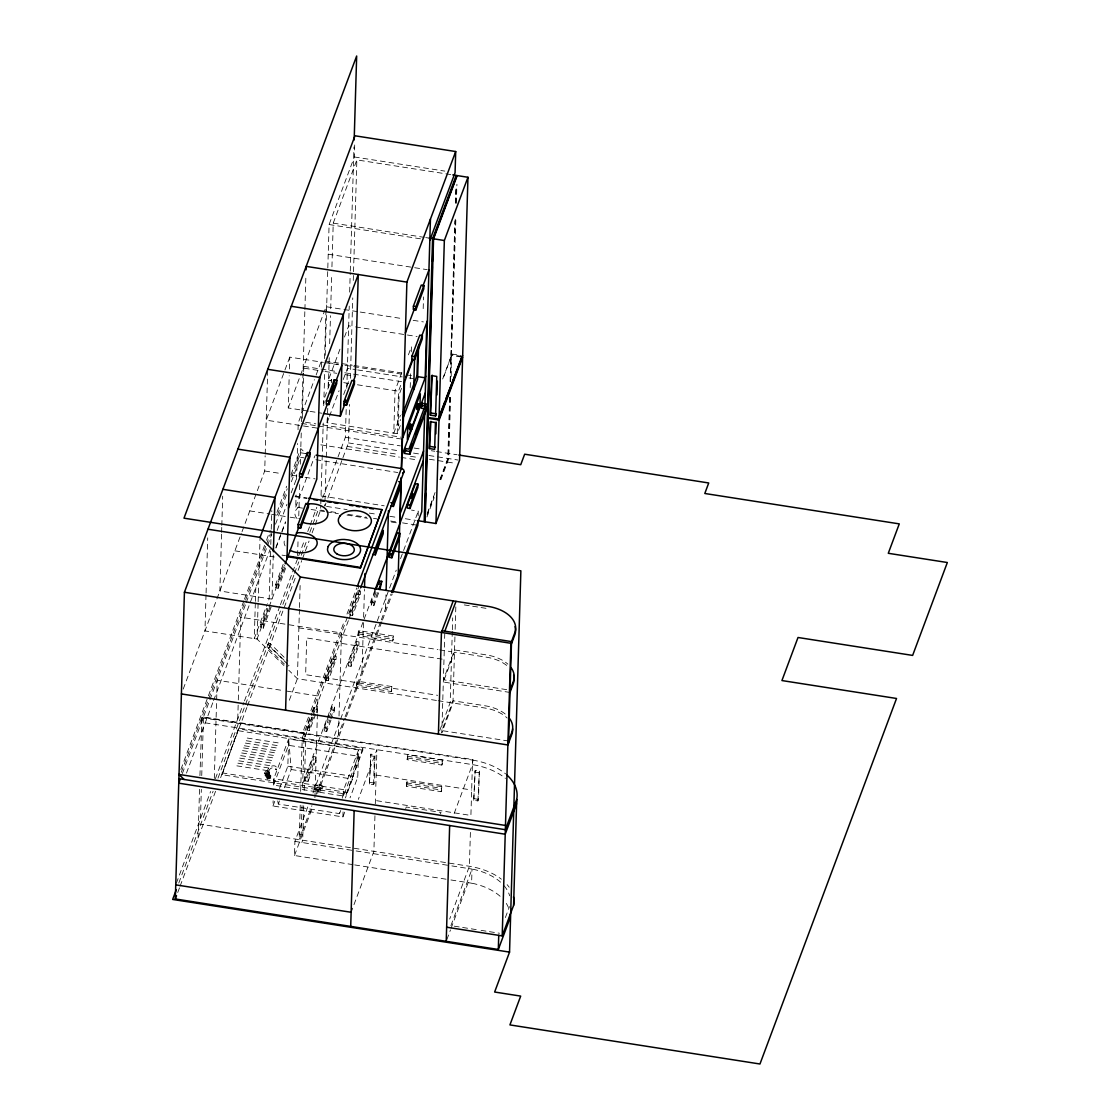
<?xml version="1.0" encoding="UTF-8"?>
<svg xmlns="http://www.w3.org/2000/svg" width="1120" height="1120" viewBox="0 0 1120 1120"><rect width="100%" height="100%" fill="white"/><g stroke="black" fill="none" stroke-linecap="round" stroke-linejoin="round"><path stroke-width="0.75" stroke-dasharray="5 3.75" d="M198.086 838.054L199.584 787.738M199.934 775.67L201.964 717.192L472.976 759.556L472.416 764.61L453.852 814.296M206.024 594.72L204.96 630.91L257.054 639.044L283.934 665.49M206.08 592.984L207.718 537.838M200.466 818.678L201.334 789.376M201.74 775.6L203.49 716.996L304.206 732.746L302.498 790.37M214.312 778.47L217.224 680.246L283.794 690.648M221.564 534.114L219.87 590.996L271.964 599.13L273.266 555.072M221.606 532.392L221.76 527.226M221.816 525.504L222.684 496.202M221.984 774.718L238.476 728.882L362.838 748.328L362.782 750.162L346.346 794.15L221.984 774.718L238.476 728.882M237.748 718.9L238.266 701.666M238.308 699.93L240.772 617.218L285.152 624.162M255.332 603.022L254.268 638.61L266.798 605.08M255.374 601.328L255.78 587.776L258.566 588.21M258.104 603.456L257.054 639.044L284.578 565.39M258.16 601.762L260.064 537.376M242.032 531.65L264.712 470.988L265.16 455.742M265.216 454.034L267.68 371M271.096 607.152L263.242 628.166L260.638 627.76L260.736 624.372L266.77 608.216M263.242 628.166L263.34 624.778L269.99 606.998M284.396 664.048L267.764 647.696L267.862 644.308L270.116 643.482L287.938 660.996M270.592 551.25L269.192 598.696L267.4 603.484M270.802 544.474L271.194 530.922M271.25 529.228L271.796 510.58M287.84 664.398L270.018 646.87L270.116 643.482M267.68 771.484L269.752 775.236L269.668 777.966L268.016 778.302L266.35 775.516L266.028 771.82M268.646 770.812C271.502 775.53 264.628 775.544 267.498 770.812M268.016 778.302L268.1 775.572L266.434 772.786L268.086 772.45L270.942 778.344L267.428 779.058L265.076 775.138L266.434 772.786M269.668 777.966L268.002 775.18L268.086 772.45M275.548 587.846L283.402 566.832L286.006 567.238L278.152 588.252L275.548 587.846L275.646 584.458L283.5 563.444M278.152 588.252L278.25 584.864L285.502 565.474M344.694 812.154L342.902 816.928L272.972 805.994L273.126 800.772M273.588 785.092L288.456 745.304L358.386 756.238L343.532 796.026L273.588 785.092L273.784 778.75L288.652 738.962L358.582 749.882L357.77 777.14L350.042 797.832M308.42 411.124L288.26 407.96L289.212 375.774M289.408 368.984L289.758 357.126L323.372 362.376M279.51 788.494L287.84 766.206L288.652 738.962L291.2 769.51L284.158 788.354M302.568 508.144L295.736 507.066L296.086 495.04M296.548 479.584L297.612 443.52M298.032 429.772L298.228 422.898L314.398 379.638M297.598 555.534L298.116 538.3M298.774 515.886L299.754 483.154M300.314 464.198L301.28 431.788M301.574 421.68L304.85 311.178M304.906 309.456L305.928 274.988M302.26 418.264L303.59 373.296M303.646 371.56L303.8 366.366L326.718 305.032M299.432 609.224L297.374 678.706L288.54 702.338M299.488 607.53L300.132 585.494M352.94 864.64L294.49 855.512L294.91 841.386L308.112 806.036M300.244 805.21L299.222 839.678L311.934 805.658M300.65 791.42L302.246 737.996L311.374 713.566M302.036 805.616L301.182 834.428L297.71 833.882M303.716 805.756L302.694 840.224L301.854 842.464M304.178 790.244L305.718 738.542M305.48 780.934L305.578 777.546L313.432 756.532L316.036 756.938L308.182 777.952L308.084 781.34L305.48 780.934L313.334 759.92L313.432 756.532M315.63 714.336L309.596 730.506L306.992 730.1L307.09 726.712L311.92 713.776M309.596 730.506L309.694 727.118L313.32 717.416M321.384 367.276L321.58 360.402L315 378.042M324.548 358.61L326.088 306.712L358.526 311.78M315.14 524.762L320.628 510.076L320.768 505.372M320.81 503.804L323.218 423.052M323.722 405.692L324.702 372.722M325.22 355.362L329.098 224.532L354.354 156.968L354.732 143.934M313.628 712.32L314.944 705.698L317.548 706.104L313.922 715.806M314.916 797.664L317.38 714.63M317.436 712.936L317.94 695.982L285.502 690.914M400.288 425.586L397.25 433.706L327.096 422.744L327.292 415.94M328.146 387.044L328.356 380.24L340.312 348.236M327.74 408.31L324.828 506.142L327.25 499.688M328.356 387.352L329.238 357.658M329.658 343.672L330.484 315.728M330.694 308.742L331.73 273.798M331.94 266.812L333.228 223.132L356.86 159.908L452.788 174.902M331.324 382.774L331.422 379.386L323.568 400.386L323.47 403.774L324.674 400.554M322.098 789.152L322.154 787.178M330.96 720.132L326.732 731.444L324.128 731.038L324.226 727.65L332.066 706.65L334.67 707.056L334.572 710.444L331.562 718.522M325.626 680.204L325.738 676.816L333.578 655.802L336.182 656.208L336.084 659.596L328.23 680.61L325.626 680.204L333.48 659.19L333.578 655.802M326.732 731.444L326.83 728.056L329.84 719.978M328.23 680.61L328.342 677.222L336.182 656.208M328.958 718.116L331.968 710.038L332.066 706.65M322.686 497.924L345.352 437.29L346.234 407.554M346.794 388.318L349.244 306.11M349.65 292.124L350.224 272.874M350.28 271.124L353.962 146.944M338.464 734.636L338.968 717.696M339.024 716.002L341.488 632.968L286.86 624.428M342.93 457.702L348.46 442.918L349.594 404.474M350.378 378.28L352.758 297.92M353.276 280.448L356.86 159.908M342.902 816.928L343.112 809.97M343.532 796.026L343.714 789.67L358.582 749.882L352.45 779.086L345.408 797.93M348.46 665.924L348.558 662.522L356.398 641.522L359.016 641.928L358.904 645.316L351.064 666.33L348.46 665.924L356.3 644.91L356.398 641.522M349.958 615.076L350.07 611.688L357.91 590.688L360.514 591.094L360.416 594.482L352.562 615.482L349.958 615.076L357.812 594.076L357.91 590.688M346.346 794.15L362.838 748.328M351.064 666.33L351.162 662.942L359.016 641.928M352.562 615.482L352.674 612.094L360.514 591.094M356.468 686.098L357.154 681.128L391.888 686.56L391.79 689.948L391.202 691.53L356.468 686.098L357.154 681.128M357.966 635.544L358.652 630.588L393.386 636.02L393.288 639.408L392.7 640.976L357.966 635.544L358.652 630.588M362.012 671.622L363.524 620.774L302.694 783.58M363.622 617.288L364.462 589.33M378.658 592.802L373.828 605.738L371.224 605.332L371.322 601.944L375.55 590.632M373.828 605.738L373.926 602.35L378.154 591.038M369.432 783.972L370.86 754.152L375.032 754.81L374.192 783.048L373.604 784.63L369.432 783.972L370.86 754.152M373.604 784.63L374.444 756.378L370.272 755.734M374.948 815.766L373.884 851.354L351.736 910.644M375.298 803.894L376.908 749.672L358.344 799.372M385.56 608.594L386.064 591.654M397.25 433.706L398.51 391.202L401.548 383.082M391.202 691.53L391.888 686.56M392.7 640.976L393.386 636.02M410.228 387.562L410.676 372.26M411.292 351.862L411.432 346.752L407.19 358.134M406.434 786.254L407.12 781.298L441.84 786.716L441.742 790.118L441.154 791.686L406.434 786.254L407.12 781.298M407.148 759.654L407.834 754.684L442.568 760.116L442.456 763.504L441.868 765.072L407.148 759.654L407.834 754.684M423.192 308.644L423.542 296.912M418.152 515.858L418.292 511.154L411.474 510.09M449.624 397.306L447.804 458.444L439.866 479.696M450.086 381.584L454.86 220.864M455.378 203.392L455.896 185.92M450.002 397.306L448.182 458.36L439.796 480.83M450.464 381.612L455.364 216.51M455.784 202.524L456.246 186.802M450.59 397.432L448.77 458.598L439.628 483.084M451.22 376.474L451.248 355.446L461.706 357.098M461.72 356.426L451.262 354.564L455.938 217.168M456.358 203.308L456.918 184.254M444.766 633.444L441.812 732.858L452.956 703.024L454.944 636.202M441.154 791.686L441.84 786.716M441.868 765.072L442.568 760.116M452.298 631.414L450.184 702.59L439.628 730.856M452.34 629.72L452.704 617.862M455.154 629.342L455.868 605.332M470.4 832.384L469.392 866.278L449.68 919.058M201.656 717.738L472.556 760.088L470.904 815.444L375.396 800.506M473.746 800.282L475.174 770.462L479.346 771.106L478.506 799.358L477.918 800.926L473.746 800.282L475.174 770.462M500.122 896.266A54.25 33.026 1.7 0 0 474.46 883.764L471.604 883.19L472.024 869.078L451.5 865.858M477.918 800.926L479.346 771.106M269.052 772.464C264.068 770.238 273.266 762.44 276.682 767.34C279.678 769.622 274.246 770.77 276.43 768.936M268.926 771.246C268.478 768.11 275.912 765.814 275.688 769.58M267.218 774.046L268.856 773.976M277.732 800.884L278.292 804.048L339.542 813.624L340.144 810.208M342.23 798.224L343.714 789.67L273.784 778.75L275.198 786.646M270.172 775.656L268.1 775.572L267.428 779.058L268.016 778.092M289.758 357.126L266.21 420.154L318.304 428.288M183.218 689.08L241.444 533.246M288.26 407.96L303.17 368.046L323.33 371.21M180.852 769.51L207.774 697.452M208.39 695.814L243.88 600.838M244.482 599.2L265.902 541.884M266.518 540.246L270.186 530.418M276.92 512.414L286.706 486.206M290.99 474.74L300.776 448.546L305.858 453.6L300.65 452.788L291.48 477.316M181.272 772.296L265.818 546M266.434 544.376L270.102 534.562M277.438 514.934L287.21 488.768M344.498 337.036L348.684 325.836L353.808 326.634M182.35 773.556L245.644 604.156M246.26 602.532L266.98 547.05M267.596 545.412L271.866 533.988M275.52 524.202L287.098 493.206M291.368 481.782L300.524 457.296L303.926 457.828M186.48 773.108L212.982 702.198M213.584 700.56L270.102 549.458M277.144 530.46L286.916 504.294M291.2 492.842L296.702 478.128M275.94 547.386L281.33 532.938M281.932 531.328L285.53 521.71M275.926 548.086L281.316 533.638M281.918 532.042L285.516 522.41M327.096 422.744L328.888 417.942M329.476 416.346L339.052 390.74M343.238 379.54L347.424 368.34L355.978 369.67M295.736 507.066L314.888 455.784M343.672 394.534L349.104 379.988M260.638 627.76L267.876 608.37M176.344 883.246L210.616 791.504M215.404 778.68L243.852 702.576M244.454 700.938L279.818 606.298M280.434 604.66L297.5 558.978M298.704 555.744L304.752 539.588M307.762 531.51L309.582 526.652M310.184 525.042L316.82 507.262M178.794 883.064L213.08 791.28M217.98 778.176L244.93 706.062M245.532 704.424L280.434 611.002M282.884 604.45L293.916 574.952M294.518 573.314L298.816 561.834M301.252 555.282L306.768 540.54M309.834 532.336L312.284 525.784M312.9 524.146L319.018 507.752M177.716 892.556L179.522 887.754M180.11 886.144L215.768 790.734M220.64 777.672L246.862 707.518M247.464 705.88L295.638 576.968M298.074 570.444L301.728 560.658M302.344 559.02L309.05 541.072M312.088 532.924L314.538 526.386M327.852 498.078L342.328 459.326M401.716 372.778L395.038 390.67L393.778 433.174L400.456 415.282M401.52 388.318L399.126 394.758L398.202 425.964L400.596 419.538M272.972 805.994L274.764 801.22M308.49 717.122L302.372 733.474A2.856 2.212 20.5 0 1 305.088 736.176A2.856 2.212 20.5 0 1 302.246 737.996M310.926 710.584L344.54 620.634M346.976 614.082L356.762 587.916M311.962 711.97L358.554 587.272M278.292 804.048L279.468 800.912M312.522 712.166L314.944 705.698M306.992 730.1L313.026 713.93M304.976 736.75L312.298 717.136M312.914 715.498L348.362 620.634M348.964 618.996L359.968 589.554M316.232 712.726L317.45 709.492L314.832 709.086M442.68 379.008L451.71 354.858L442.666 379.68M364.126 619.164L374.99 590.072M324.128 731.038L328.342 719.726M371.224 605.332L376.656 590.786M330.456 718.368L334.67 707.056M308.084 781.34L315.938 760.326L313.334 759.92M313.012 792.932L396.256 570.136M400.54 558.67L418.292 511.154M316.134 794.43L344.498 718.48M345.114 716.856L380.73 621.516M381.332 619.906L390.992 594.076M294.49 855.512L312.816 806.456M317.702 793.38L345.8 718.186M346.402 716.548L381.836 621.726M382.452 620.088L392.224 593.936M427.196 513.604L435.652 490.994M427.196 514.528L433.79 496.874M426.958 516.978L434.196 497.616M339.542 813.624L340.718 810.488M405.692 808.57L406.28 806.988L441.014 812.42L440.426 814.002M450.898 925.638L472.024 869.078L474.88 869.652A54.25 33.026 1.7 0 1 500.542 882.154M446.824 939.694L450.478 929.908M451.094 928.284L468.132 882.658M505.372 917.588L509.46 906.626M267.722 773.094L266.714 772.338L265.706 773.668A2.1 1.134 -22.7 0 0 267.708 773.108L268.114 772.8A2.1 1.134 -22.7 0 0 268.254 771.134A2.1 1.134 -22.7 0 0 265.58 771.666A2.1 1.134 -22.7 0 0 264.992 773.43L265.3 773.584M267.764 647.696L270.018 646.87M286.776 666.386L289.03 665.56M265.076 775.138L268.59 774.41M266.35 775.516L268.002 775.18M354.354 156.968L444.822 171.108M333.228 223.132L424.018 237.328M425.726 237.594L429.156 238.126M329.098 224.532L421.288 238.952M328.23 254.184L427.238 269.668M360.234 312.046L402.906 318.724M413.14 320.32L423.388 321.916M355.53 326.9L417.13 336.532M451.878 354.018L461.132 355.46M324.996 360.948L352.324 365.218M354.032 365.484L401.856 372.96M327.852 362.6L338.1 364.196M344.932 365.274L401.268 374.08M408.086 375.144L411.502 375.676M325.052 362.642L338.492 364.742M357.686 369.936L402.178 376.894M409.024 377.972L415.87 379.036M303.8 366.366L337.932 371.714M344.764 372.778L404.516 382.116M325.01 371.462L336.77 373.31M345.184 374.612L355.264 376.194M328.356 380.24L331.772 380.772M343.742 382.648L348.866 383.446M357.42 384.776L398.51 391.202M310.1 411.376L321.86 413.224M305.564 422.268L315.812 423.864M322.63 424.928L401.156 437.206M301.644 423.444L317.016 425.838M318.724 426.104L400.708 438.928M345.352 437.29L400.372 445.886M414.12 448.042L421.008 449.12M431.326 450.73L434.756 451.262M436.478 451.528L457.114 454.762M348.46 442.918L399.84 450.954M413.546 453.096L420.406 454.16M428.96 455.504L458.024 460.04M347.158 446.404L398.538 454.44M410.536 456.316L419.104 457.646M429.38 459.256L446.502 461.93M447.468 462.084L455.182 463.288M320.796 444.836L399.364 457.128M401.072 457.394L416.444 459.788M315.882 459.704L397.824 472.514M264.712 470.988L281.512 473.62M291.592 475.188L296.632 475.972M305.032 477.288L315.126 478.87M321.048 495.95L384.174 505.82M295.134 496.034L307.048 497.896M295.106 496.734L307.02 498.596M326.55 506.408L347.102 509.628M369.362 513.114L377.93 514.444M389.928 516.32L396.774 517.398M405.342 518.728L415.618 520.338M320.628 510.076L324.044 510.608M330.862 511.672L339.402 513.002M347.928 514.346L366.688 517.272M373.52 518.336L376.922 518.868M390.572 521.01L400.806 522.606M402.514 522.872L417.872 525.28M311.108 509.474L324.772 511.616M326.48 511.882L338.436 513.744M346.976 515.074L367.472 518.28M391.384 522.018L398.216 523.096M249.788 510.902L269.962 514.052M271.642 514.318L288.442 516.95M290.122 517.202L300.202 518.784M282.058 555.128L285.46 555.66M234.878 550.816L276.892 557.382M464.296 604.926L470.988 605.962M472.668 606.228L479.374 607.278M481.04 607.544L486.066 608.328M357.812 594.076L360.416 594.482M275.646 584.458L278.25 584.864M371.322 601.944L373.926 602.35M350.07 611.688L352.674 612.094M358.064 632.156L392.798 637.588M358.554 633.976L393.288 639.408M298.886 627.872L437.962 649.614M439.67 649.88L451.696 651.756M260.736 624.372L263.34 624.778M356.3 644.91L358.904 645.316M442.176 659.134L306.726 637.966L305.634 674.674L437.654 695.324M333.48 659.19L336.084 659.596M348.558 662.522L351.162 662.942M506.66 689.654L443.394 679.756L454.538 649.936L486.374 654.906A35.742 21.756 1.7 0 1 507.85 664.132M510.006 692.44L443.324 682.024L454.468 652.19L486.304 657.16A35.742 21.756 1.7 0 1 507.78 666.386M325.738 676.816L328.342 677.222M357.056 684.516L391.79 689.948M436.45 700.448L297.374 678.706L288.82 670.292M438.158 700.714L484.792 708.008A35.742 21.756 1.7 0 1 507.136 718.032M331.968 710.038L334.572 710.444M508.564 741.02L441.882 730.604L453.026 700.77L484.862 705.74A35.742 21.756 1.7 0 1 507.192 715.764M324.226 727.65L326.83 728.056M307.09 726.712L309.694 727.118M407.246 756.252L441.966 761.684M238.42 730.73L362.782 750.162M407.736 758.072L442.456 763.504M474.586 772.03L478.758 772.688M247.268 738.052L278.53 742.938M246.274 740.726L277.522 745.612M245.392 743.092L276.64 747.978M244.384 745.766L275.646 750.652M243.586 747.922L274.834 752.808M242.578 750.596L273.84 755.482M241.696 752.962L272.958 757.848M376.152 775.096L471.66 790.02M240.702 755.636L271.95 760.522M406.532 782.866L441.252 788.298M239.764 758.114L271.026 763.014M287.84 766.206L357.77 777.14M407.022 784.686L441.742 790.118M238.77 760.802L270.032 765.688M291.2 769.51L352.45 779.086M370.02 782.39L374.192 783.048M474.334 798.7L478.506 799.358M237.888 763.168L269.136 768.054M236.88 765.842L268.142 770.728M305.578 777.546L308.182 777.952M222.04 772.884L346.402 792.316M198.506 823.928L469.392 866.278A57.82 35.196 1.7 0 1 501.368 879.2M294.91 841.386L354.396 850.682M356.104 850.948L449.792 865.592M354.662 864.92L449.232 879.69M450.94 879.97L471.604 883.19M454.244 926.17L460.95 927.22M462.63 927.472L479.402 930.104M481.068 930.356L487.774 931.406M489.454 931.672L499.52 933.24M267.862 778.022L268.282 778.218A1.946 1.708 -45.2 0 0 270.088 777.784L270.69 776.972A1.946 1.708 -45.2 0 0 268.8 774.676A1.946 1.708 -45.2 0 0 267.54 777.728L268.702 778.638A1.946 1.708 -45.2 0 0 270.522 778.19L271.11 777.378A1.946 1.708 -45.2 0 0 269.22 775.096A1.946 1.708 -45.2 0 0 267.96 778.148M267.862 644.308L286.874 662.998M267.54 777.728L268.436 778.512L269.43 776.874L270.942 778.344L269.752 775.236M202.076 717.206L201.516 722.26L472.416 764.61A57.82 35.196 1.7 0 1 505.456 778.4M264.796 773.192L265.202 774.158M472.556 760.088A57.82 35.196 1.7 0 1 505.596 773.878M507.136 884.66A57.82 35.196 1.7 0 1 509.18 887.25M506.31 903.434A54.25 33.026 1.7 0 1 508.312 907.284M503.986 885.626A54.25 33.026 1.7 0 1 509.642 895.79M297.052 518.56A16.548 10.066 1.7 0 1 302.064 505.386M285.096 545.902A16.548 10.066 1.7 0 1 285.656 538.216M268.52 773.766L268.128 774.06A2.1 1.134 -22.7 0 1 266.112 774.634L265.398 774.396A2.1 1.134 -22.7 0 1 265.986 772.632A2.1 1.134 -22.7 0 1 268.66 772.1A2.1 1.134 -22.7 0 1 268.52 773.766M315.574 789.138A4.452 2.702 1.7 0 0 322.938 787.878A4.452 2.702 1.7 0 0 317.268 784.588A4.452 2.702 1.7 0 0 315.574 789.138M316.176 788.746A3.556 2.17 1.7 0 0 322.07 787.738A3.556 2.17 1.7 0 0 317.534 785.106A3.556 2.17 1.7 0 0 316.176 788.746M316.12 790.72A3.556 2.17 1.7 0 0 322.014 789.712A3.556 2.17 1.7 0 0 317.478 787.08A3.556 2.17 1.7 0 0 316.12 790.72"/><path stroke-width="1.5" d="M509.978 915.236L509.628 919.184L498.316 949.466L175.322 898.968L184.422 592.256L354.984 135.786L455.7 151.536L455.07 172.718L429.814 240.282M273.378 551.684L274.988 497.462L222.894 489.314M286.972 558.964L289.996 457.282L237.902 449.134M285.6 710.22L288.61 608.538L300.384 577.024L260.064 537.376L207.97 529.228M298.074 524.454L297.976 527.842L300.58 528.248L308.42 507.234L308.518 503.846L305.914 503.44L298.074 524.454L300.678 524.86L308.518 503.846M299.586 473.536L299.488 476.924L302.092 477.344L309.932 456.33L310.03 452.942L307.426 452.536L299.586 473.536L302.19 473.942L310.03 452.942M306.082 269.822L306.18 266.378L406.896 282.114L455.7 151.536M300.58 528.248L300.678 524.86M302.092 477.344L302.19 473.942M307.328 455.924L307.426 452.536M326.354 400.82L326.256 404.208L328.86 404.614L336.7 383.614L336.812 380.226L334.194 379.82L326.354 400.82L328.958 401.226L336.812 380.226M328.86 404.614L328.958 401.226M334.096 383.208L334.194 379.82M323.54 413.476L340.354 416.108L343.364 314.426L291.27 306.292M343.938 404.824L344.036 401.436L351.89 380.422L354.494 380.828L354.396 384.216L346.542 405.23L343.938 404.824L345.744 399.966M354.172 139.958L356.664 56L183.988 518.168L520.87 570.822L509.544 952.112L494.634 992.026L520.688 996.1L509.922 1024.912L759.962 1064L896.532 698.474L781.928 680.554L798.014 637.49L912.632 655.41L947.338 562.52L888.286 553.294L899.276 523.88L704.802 493.486L708.722 482.972L524.664 454.202L520.73 464.702L458.836 455.028M346.542 405.23L346.64 401.842L354.494 380.828M287.14 556.64L360.346 568.078L381.948 509.6L308.742 498.162M350.714 926.394L354.144 810.6M364.504 587.58L364.924 573.594M375.34 554.792L375.438 551.404L383.278 530.39L383.18 533.792L375.34 554.792L372.736 554.386M379.064 584.318L379.162 580.93L381.766 581.336L379.862 589.582M381.948 509.6L360.346 568.078M386.12 589.96L388.472 510.58M389.256 557.354L389.354 553.966L397.194 532.952L399.798 533.358L399.7 536.746L391.86 557.76L389.256 557.354L390.46 554.12M391.86 557.76L391.958 554.372L399.798 533.358M390.768 506.03L393.372 506.436L393.484 503.048L401.324 482.048L398.72 481.628M398.216 574.728L401.086 478.128M406.896 282.114L401.366 468.524A2.856 2.212 20.5 0 1 402.64 472.962M399.924 523.362L401.282 477.624M401.534 469.084L402.416 439.194M402.864 437.472L404.516 382.116M425.054 406.014L424.97 408.842L421.498 408.296L421.582 405.482L425.054 406.014L408.954 449.078L405.482 448.546L404.614 453.46L409.822 454.286L427.49 407.008M405.398 451.36L405.482 448.546M407.526 504.714L407.414 508.102L410.018 508.508L417.872 487.494L417.97 484.106L415.366 483.7L407.526 504.714L410.13 505.12L417.97 484.106M411.936 356.146L411.824 359.534L414.428 359.954L422.282 338.94L422.38 335.552L419.776 335.146L411.936 356.146L414.54 356.552L422.38 335.552M413.42 306.124L413.308 309.512L415.926 309.918L423.766 288.904L423.864 285.516L421.26 285.11L413.42 306.124L416.024 306.53L423.864 285.516M409.822 454.286L409.906 451.458L427.574 404.194L422.366 403.382L421.582 405.482M410.018 508.508L410.13 505.12M414.428 359.954L414.54 356.552M415.926 309.918L416.024 306.53M413.644 389.802L414.596 358.148M417.774 348.012L416.962 375.76L402.402 414.708M418.586 345.296L417.578 379.302L402.71 419.076M418.012 520.576L417.872 525.28L392.826 592.298M422.282 406.196L422.366 403.382M426.804 322.448L425.166 377.818L416.626 376.474M424.704 412.44L421.764 511.7L391.594 592.466M424.914 405.524L430.444 219.1M417.326 520.604L424.186 521.682L432.586 238.672L456.204 175.434L452.788 174.902M435.946 523.516L438.998 420.42L438.242 419.888L461.706 357.098L462.63 357.182L459.564 460.278L435.946 523.516L425.152 521.822L424.802 520.954L425.628 493.094M425.726 489.608L426.762 454.79M426.874 451.318L427.896 416.486M428.008 413.014L428.988 379.932M429.142 374.71L430.122 341.628M430.22 338.142L431.256 303.324M431.368 299.838L432.348 266.756M432.502 261.534L433.174 238.896L456.554 176.316L457.17 175.588L467.964 177.268L462.672 355.698L439.04 418.936L428.246 417.648M425.152 521.822L433.552 238.826L457.17 175.588M429.38 448.56L430.178 421.722L435.442 422.548L434.658 449.372L429.38 448.56L430.92 421.302M430.374 415.142L431.55 375.606L436.758 376.418L435.582 415.954L430.374 415.142L432.278 375.214M435.834 433.86L436.184 422.128M436.926 394.94L437.346 381.192M439.04 418.936L444.346 240.506L467.964 177.268M438.41 734.104L441.434 632.422L453.208 600.922M446.222 941.318L449.652 825.524M498.316 949.466L498.736 935.34M446.642 927.206L502.208 935.886L510.888 643.286L514.78 632.856A35.742 21.756 1.7 0 0 487.816 606.326L300.384 577.024M508.494 743.288L511.518 641.606L442.05 630.742M509.628 919.184L509.768 914.48M502.208 935.886L513.59 905.422L516.6 803.754A57.82 35.196 1.7 0 0 516.978 799.498M409.402 428.568L409.514 427.756M416.934 408.408L417.046 407.596M418.152 405.636L417.816 404.166M409.444 427.882L409.584 427.084M416.976 407.722L417.326 405.426M417.97 406.994L418.124 403.648L417.662 404.502M409.528 427.126L409.794 425.6M417.06 406.966L417.186 406.182M418.026 407.05L418.152 406.266M409.696 426.398L409.962 424.928M410.438 427.168L410.172 428.638M410.34 427.966L410.494 427.224M417.368 405.566L417.494 404.754M409.976 425.152L410.592 423.822L410.662 425.208M417.508 404.978L417.676 404.208M410.004 429.184L410.158 428.428M417.69 408.254L417.214 409.598L417.018 408.688M260.064 537.376L358.274 274.512L355.264 376.194L353.472 380.982M179.956 779.968L178.766 783.174L505.218 834.218L516.6 803.754M330.484 392.896L333.494 384.818M288.484 508.116L300.048 477.162M309.176 452.732L327.362 404.054M336.42 379.82L341.852 365.274M285.18 563.78L298.9 527.03M307.258 504.672L316.806 479.136L319.816 377.454L267.722 369.306M340.354 416.108L344.526 404.936M176.344 889.616L172.662 899.444L509.544 952.112M175.322 898.968L176.526 895.762M405.398 332.962L414.456 308.714M422.898 286.09L428.946 269.934M405.734 377.062L412.342 359.38M403.886 383.796L412.944 359.548M421.386 336.966L427.434 320.768M402.234 439.152L425.782 376.138M401.94 455.434L425.292 392.938M357.378 586.278L401.366 468.524L316.092 455.196M410.06 448.714L411.852 443.94M415.436 434.364L420.798 420.014M360.584 587.916L403.97 471.786M393.372 506.436L401.226 485.436M435.582 415.954L436.366 413.854L431.158 413.042M400.218 513.478L423.57 450.982M438.256 419.216L444.878 401.506M446.082 398.286L462.672 355.698M374.99 590.072L423.276 460.866M438.998 420.42L462.63 357.182M376.152 589.008L379.162 580.93M411.04 498.4L412.86 493.556M378.756 589.414L381.766 581.336M444.836 631.176L455.98 601.356M511.448 643.86L514.724 635.11A35.742 21.756 1.7 0 0 515.074 626.626M510.076 690.186L513.338 681.436A35.742 21.756 1.7 0 0 510.93 667.478M510.006 692.44L513.282 683.69A35.742 21.756 1.7 0 0 513.632 675.206M508.564 741.02L511.84 732.27A35.742 21.756 1.7 0 0 509.432 718.312M410.004 428.904L409.542 429.744L409.486 428.358M417.396 409.066L417.018 408.198M424.186 521.682L424.802 520.954M429.156 238.126L444.346 240.506M344.036 401.436L346.64 401.842M428.218 418.334L438.242 419.888M430.164 446.46L435.442 447.272M404.698 450.646L409.906 451.458M390.88 502.642L393.484 503.048M313.838 499.66L317.24 500.192M320.642 500.724L324.044 501.256M327.446 501.788L330.862 502.32M334.264 502.852L337.666 503.384M349.58 505.246L352.996 505.778M356.398 506.31L359.8 506.842M363.202 507.374L366.604 507.906M370.02 508.438L373.422 508.97M389.354 553.966L391.958 554.372M287.168 555.926L360.374 567.378M184.422 592.256L510.888 643.286M181.412 693.924L507.864 744.968L511.77 734.524A35.742 21.756 1.7 0 0 512.624 728.896M180.068 775.502L179.018 774.424L505.484 825.454L506.534 826.546M178.892 778.652L505.358 829.696L516.74 799.232A57.82 35.196 1.7 0 0 506.618 774.76M175.742 884.856L351.134 912.268M179.018 774.424L184.1 779.464M456.204 175.434L456.554 176.316M513.506 896.91A57.82 35.196 1.7 0 1 513.59 905.422M303.058 522.396A16.548 10.066 1.7 0 0 307.034 523.488L311.304 523.936A16.548 10.066 1.7 0 0 327.376 516.852L327.978 514.248A16.548 10.066 1.7 0 0 307.286 504.028M290.01 550.27A16.548 10.066 1.7 0 0 315.63 547.288L316.932 544.81A16.548 10.066 1.7 0 0 307.636 533.75L303.52 532.882A16.548 10.066 1.7 0 0 296.366 532.938M407.694 427.686L407.344 439.544L419.972 405.72L420.336 393.862L407.694 427.686M411.25 428.022C411.796 434.602 413.308 417.13 411.25 428.022M418.782 407.862C419.328 414.428 420.84 396.97 418.782 407.862M328.118 546.546L327.516 549.15A16.548 10.066 1.7 0 0 342.482 559.538A16.548 10.066 1.7 0 0 360.318 551.67A16.548 10.066 1.7 0 0 348.46 539.91L344.19 539.462A16.548 10.066 1.7 0 0 328.118 546.546M339.864 516.11L338.562 518.602A16.548 10.066 1.7 0 0 347.858 529.648L351.974 530.516A16.548 10.066 1.7 0 0 370.832 523.558A16.548 10.066 1.7 0 0 360.514 511.294A16.548 10.066 1.7 0 0 339.864 516.11M336.742 553.784A10.262 6.244 1.7 0 0 353.948 551.39A10.262 6.244 1.7 0 0 341.488 543.438A10.262 6.244 1.7 0 0 336.742 553.784"/></g></svg>
